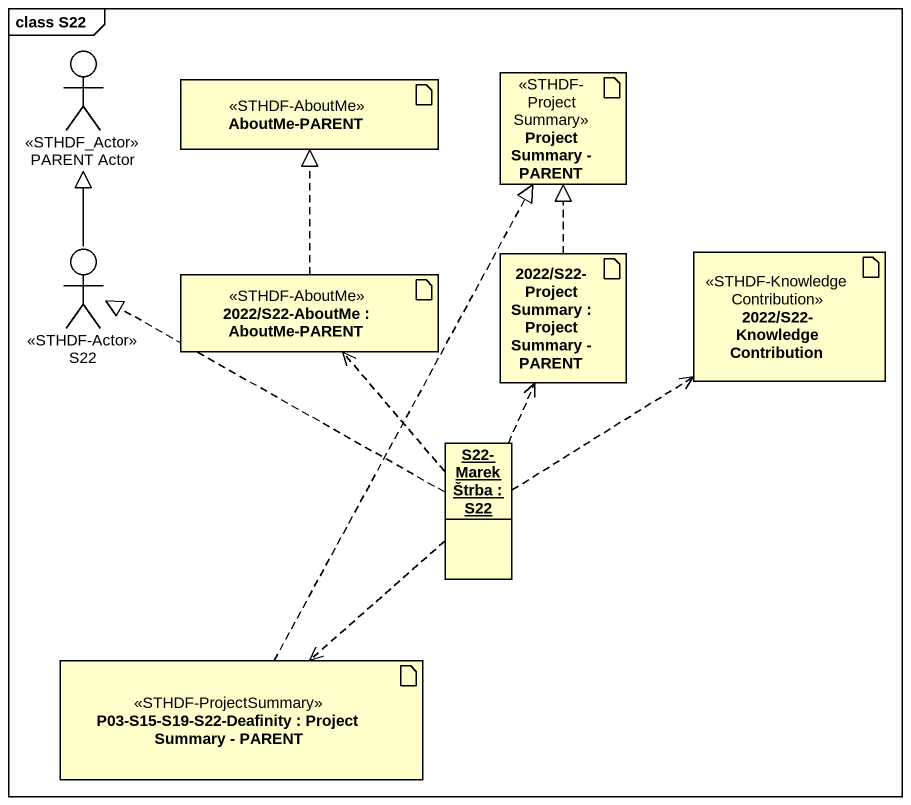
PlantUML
@startuml
mainframe class S22
allowmixing
hide circle
hide empty members
actor "PARENT Actor" as PARENT_Actor <<STHDF_Actor>>
artifact "AboutMe-PARENT" as AboutMe_PARENT <<STHDF-AboutMe>>
artifact "Project Summary - PARENT" as Project_Summary_PARENT <<STHDF-ProjectSummary>>
actor S22 <<STHDF-Actor>>
artifact "2022/S22-AboutMe : AboutMe-PARENT" as a2022_S22_AboutMe <<STHDF-AboutMe>>
artifact "2022/S22-ProjectSummary : Project Summary - PARENT" as a2022_S22_ProjectSummary
artifact "2022/S22-KnowledgeContribution" as a2022_S22 <<STHDF-KnowledgeContribution>>
object "S22-Marek Štrba : S22" as S22_Marek_Štrba
artifact "P03-S15-S19-S22-Deafinity : Project Summary - PARENT" as P03_S15_S19_S22_Deafinity <<STHDF-ProjectSummary>>
S22 -up-|> PARENT_Actor
a2022_S22_AboutMe .up.|> AboutMe_PARENT
a2022_S22_ProjectSummary .up.|> Project_Summary_PARENT
S22_Marek_Štrba .left.|> S22
S22_Marek_Štrba .up.> a2022_S22_AboutMe
S22_Marek_Štrba .up.> a2022_S22_ProjectSummary
S22_Marek_Štrba .up.> a2022_S22
S22_Marek_Štrba ..> P03_S15_S19_S22_Deafinity
P03_S15_S19_S22_Deafinity .up.|> Project_Summary_PARENT
@enduml
